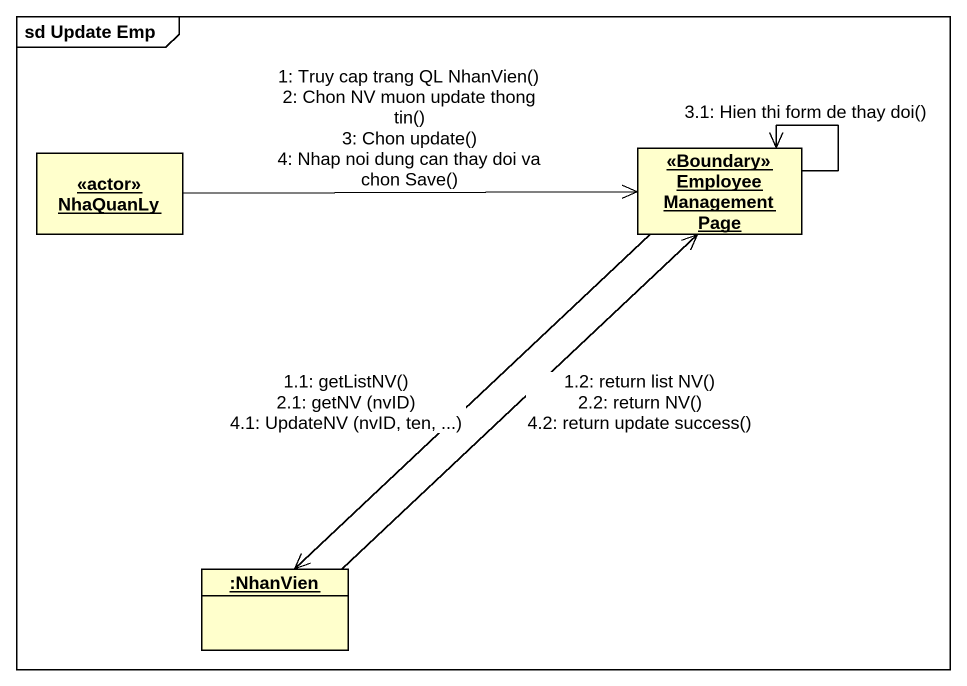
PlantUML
@startuml
mainframe sd Update Emp
hide circle
hide empty members
object "<<actor>> NhaQuanLy" as actor_NhaQuanLy
object "<<Boundary>> Employee Management Page" as Boundary_Employee
object ":NhanVien" as NhanVien
actor_NhaQuanLy -right-> Boundary_Employee : 1: Truy cap trang QL NhanVien()\n2: Chon NV muon update thong tin()\n3: Chon update()\n4: Nhap noi dung can thay doi va chon Save()
Boundary_Employee --> NhanVien : 1.1: getListNV()\n2.1: getNV (nvID)\n4.1: UpdateNV (nvID, ten, ...)
NhanVien -up-> Boundary_Employee : 1.2: return list NV()\n2.2: return NV()\n4.2: return update success()
Boundary_Employee --> Boundary_Employee : 3.1: Hien thi form de thay doi()
@enduml
